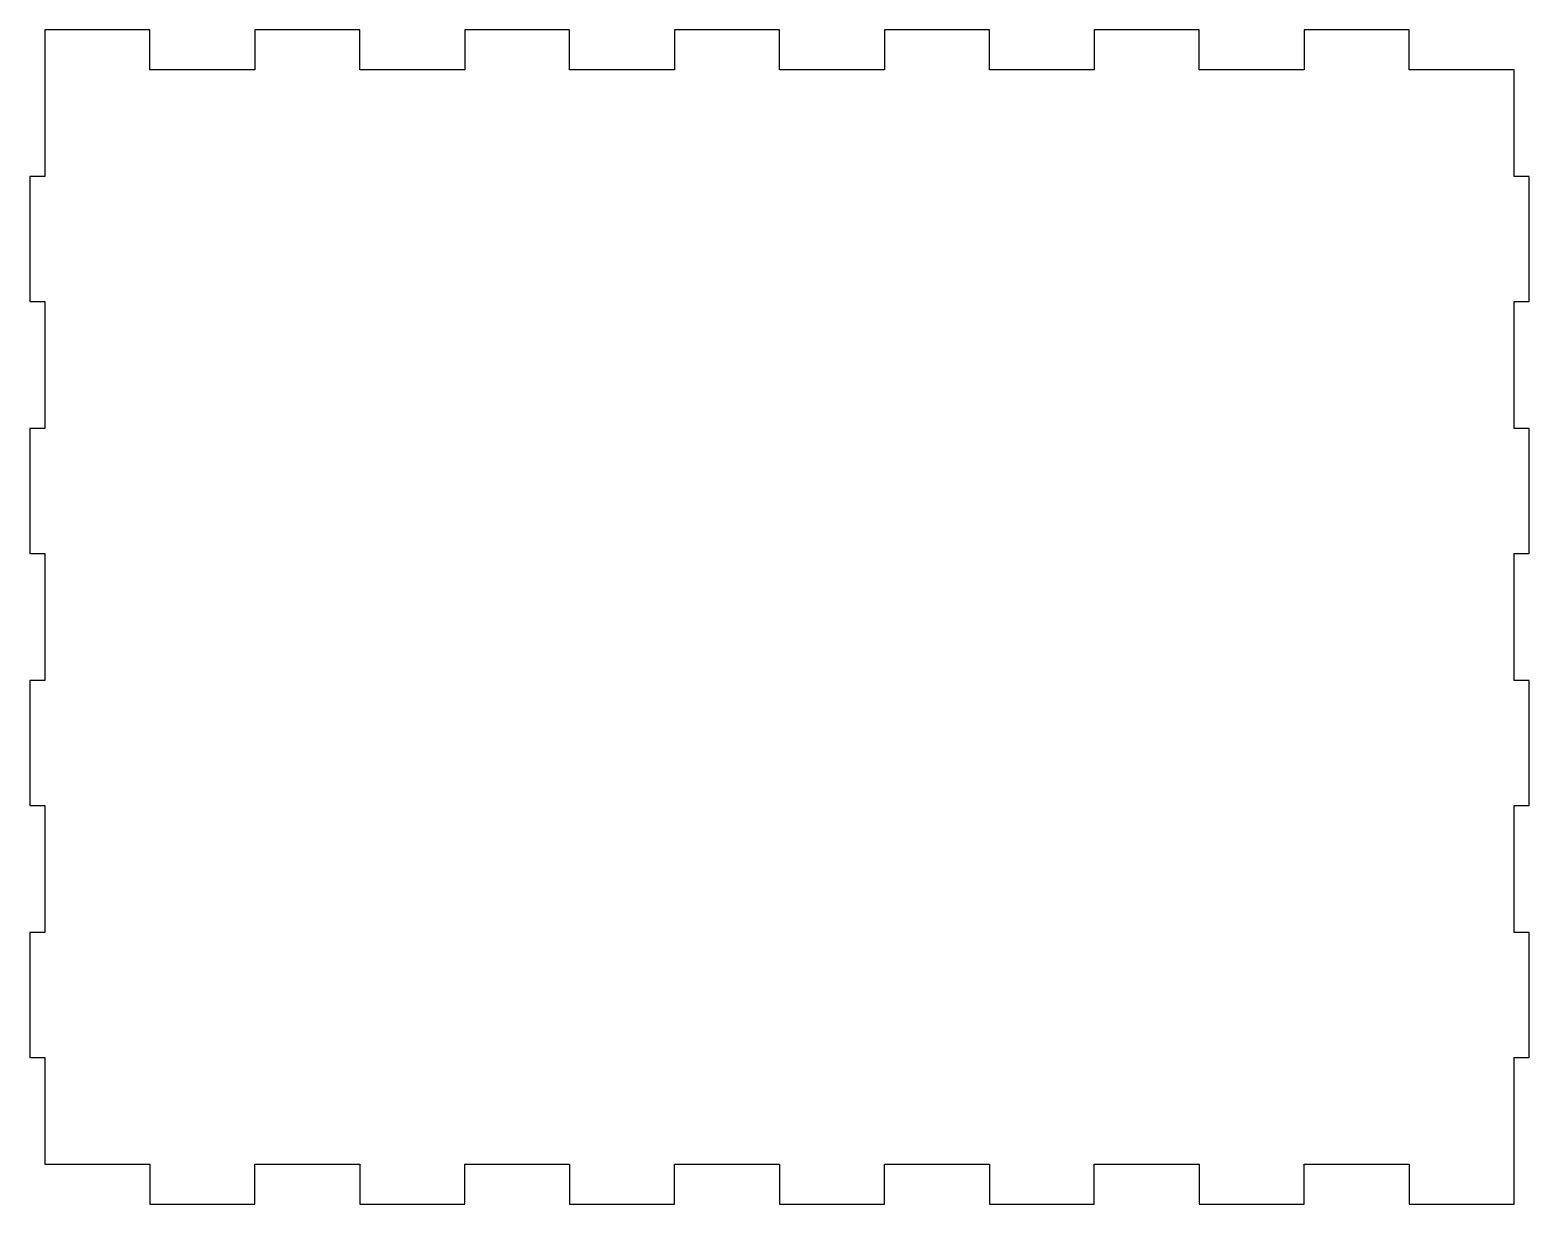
# Model space of a CAD drawing. Header units: millimetres. Extents: x 0 to 300, y 0 to 235.
import ezdxf

# ---------------------------------------------------------------- set-up
doc = ezdxf.new("R2010")
doc.units = ezdxf.units.MM
doc.layers.add('CORTE', color=7, linetype='CONTINUOUS')

msp = doc.modelspace()

# ---------------------------------------------------------------- linework, layer by layer
at = {"layer": 'CORTE'}
msp.add_lwpolyline([(3, 8), (24, 8), (24, 0), (45, 0), (45, 8), (66, 8), (66, 0), (87, 0), (87, 8), (108, 8), (108, 0), (129, 0), (129, 8), (150, 8), (150, 0), (171, 0), (171, 8), (192, 8), (192, 0), (213, 0), (213, 8), (234, 8), (234, 0), (255, 0), (255, 8), (276, 8), (276, 0), (297, 0), (297, 29.297222), (300, 29.297222), (300, 54.369444), (297, 54.369444), (297, 79.741667), (300, 79.741667), (300, 104.813889), (297, 104.813889), (297, 130.186111), (300, 130.186111), (300, 155.258333), (297, 155.258333), (297, 180.630556), (300, 180.630556), (300, 205.702778), (297, 205.702778), (297, 227), (276, 227), (276, 235), (255, 235), (255, 227), (234, 227), (234, 235), (213, 235), (213, 227), (192, 227), (192, 235), (171, 235), (171, 227), (150, 227), (150, 235), (129, 235), (129, 227), (108, 227), (108, 235), (87, 235), (87, 227), (66, 227), (66, 235), (45, 235), (45, 227), (24, 227), (24, 235), (3, 235), (3, 205.702778), (0, 205.702778), (0, 180.630556), (3, 180.630556), (3, 155.258333), (0, 155.258333), (0, 130.186111), (3, 130.186111), (3, 104.813889), (0, 104.813889), (0, 79.741667), (3, 79.741667), (3, 54.369444), (0, 54.369444), (0, 29.297222), (3, 29.297222)], close=True, dxfattribs=at)

doc.saveas('drawing.dxf')
